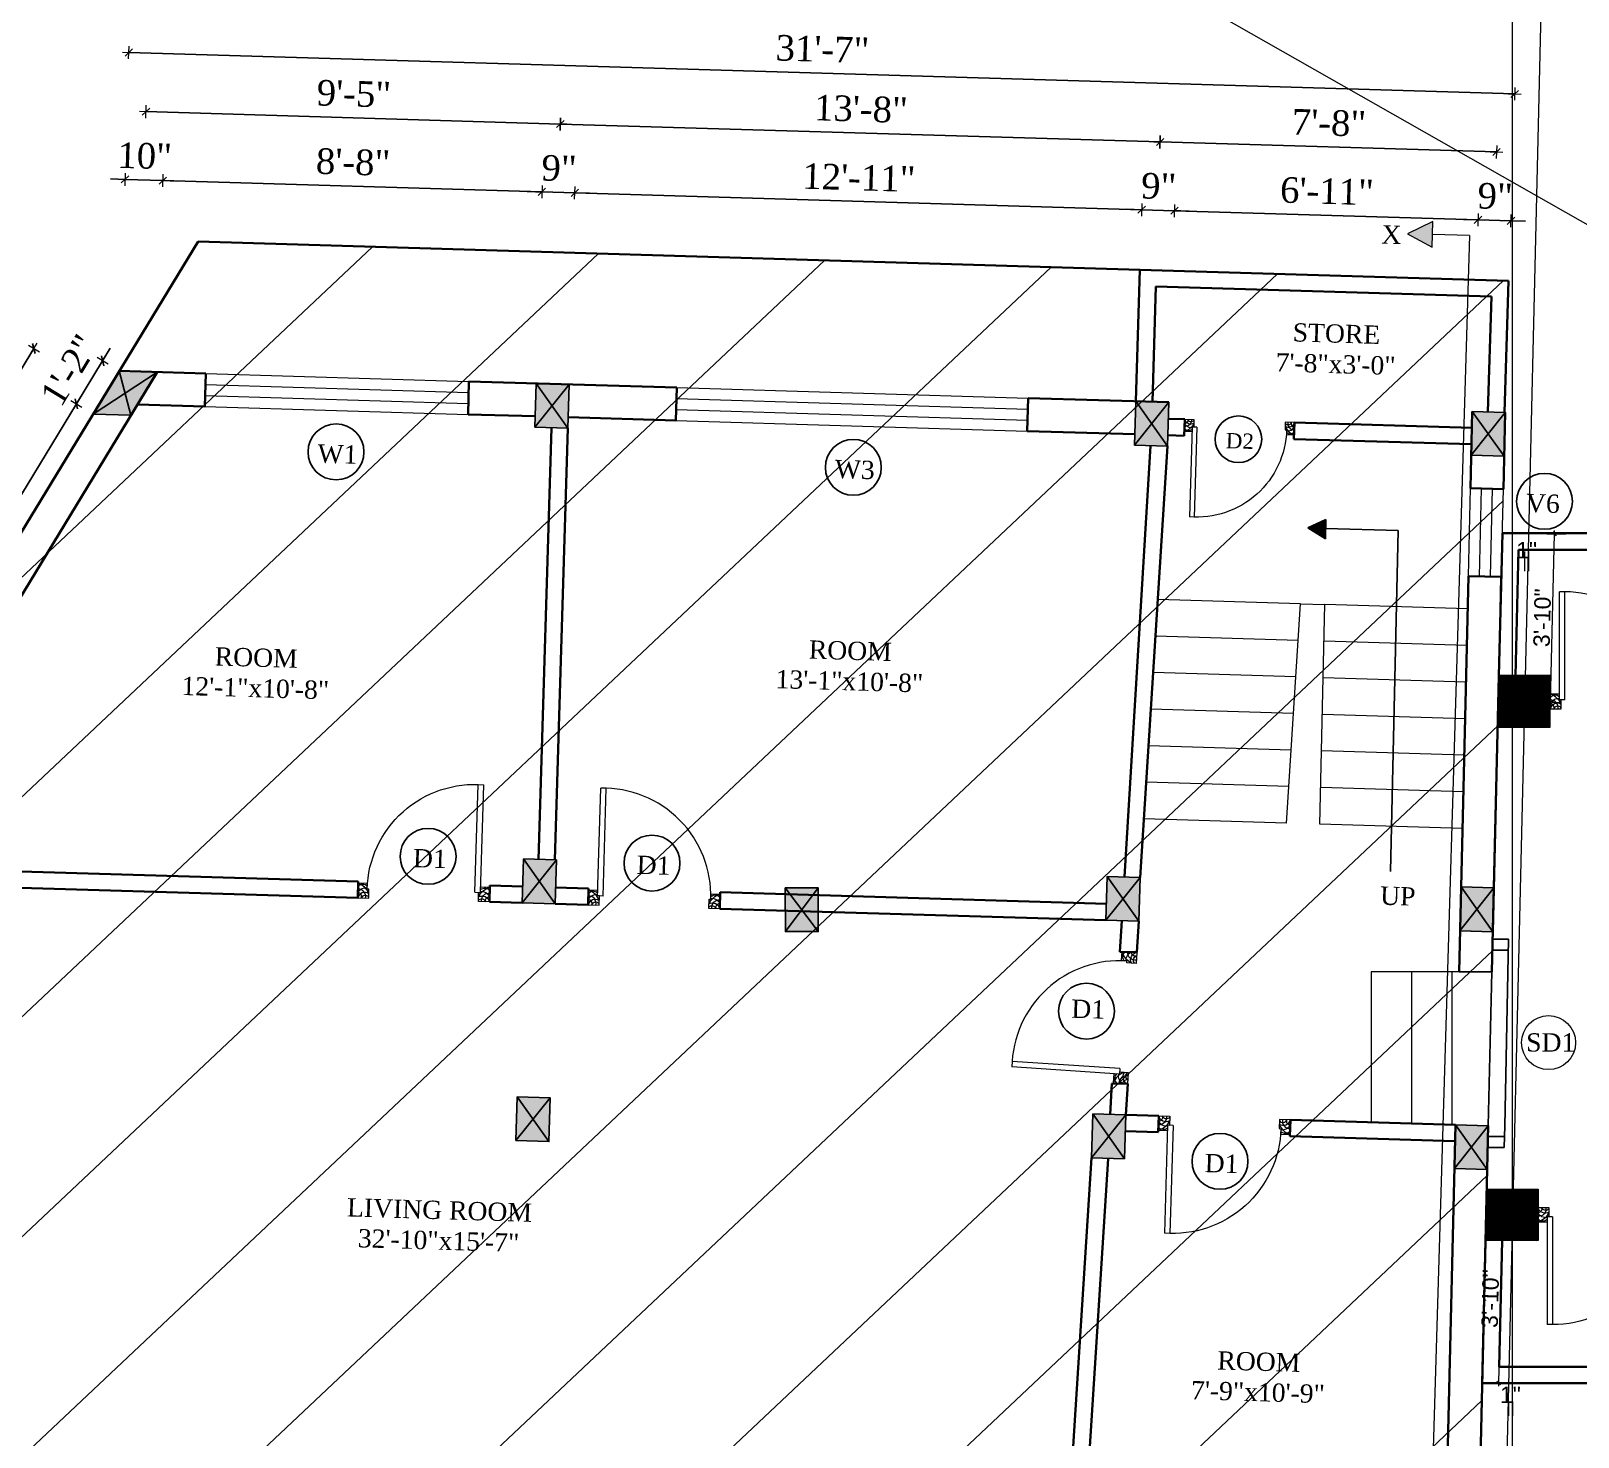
# Model space of a CAD drawing. Header units: inches. Extents: x 118463 to 132921, y -24238 to -19742.
# Drawn here: x 122172 to 122594.9, y -23238.8 to -22854.5 of the extents above; entities that cross this region are included whole.
import ezdxf

# ---------------------------------------------------------------- set-up
doc = ezdxf.new("R2010")
doc.units = ezdxf.units.IN
doc.header["$LTSCALE"] = 5
doc.header["$MEASUREMENT"] = 0
for name, color, linetype, lineweight in [('A-WALL', 7, 'Continuous', 9), ('Dimension', 7, 'Continuous', 18), ('DOOR', 62, 'Continuous', 0), ('Dw', 2, 'Continuous', 18), ('tefriş', 30, 'Continuous', 9)]:
    doc.layers.add(name, color=color, linetype=linetype, lineweight=lineweight)
doc.layers.add('dim line', color=7, linetype='Continuous', lineweight=15, true_color=0xfab2b2)
doc.layers.add('TEXT', color=6, linetype='Continuous')
doc.layers.add('WALL', color=7, linetype='Continuous')
doc.styles.add('ordinary', font='times.ttf')
doc.styles.get("Standard").update_dxf_attribs({"font": 'arial.ttf'})
doc.dimstyles.new('Copy of 96', dxfattribs={"dimtxt": 7, "dimasz": 4, "dimexe": 0.5, "dimexo": 0.5, "dimgap": 3, "dimtad": 1, "dimdec": 1, "dimzin": 11, "dimdsep": 46, "dimlunit": 4, "dimtxsty": 'ordinary', "dimblk": 'OBLIQUE', "dimcen": 0.09, "dimse1": 1, "dimse2": 1, "dimclrt": 6, "dimazin": 0, "dimtfac": 1, "dimtdec": 1, "dimtix": 1, "dimtmove": 2, "dimatfit": 3, "dimldrblk": 'leader', "dimfxl": 0.5, "dimfxlon": 1, "dimtolj": 1, "dimtzin": 0, "dimarcsym": 0})
doc.dimstyles.new('Standard$0', dxfattribs={"dimtxt": 6, "dimasz": 4, "dimexe": 3, "dimexo": 6, "dimgap": 3, "dimtad": 1, "dimdec": 1, "dimzin": 0, "dimdsep": 46, "dimlunit": 4, "dimtxsty": 'Standard', "dimcen": 0.09, "dimclrd": 6, "dimclre": 6, "dimclrt": 7, "dimadec": 0, "dimazin": 0, "dimtfac": 1, "dimtdec": 1, "dimtix": 1, "dimtofl": 0, "dimtmove": 1, "dimatfit": 3, "dimfxl": 1, "dimtolj": 1, "dimtzin": 0, "dimlwd": 18, "dimlwe": 18, "dimarcsym": 0})

# ---------------------------------------------------------------- blocks, each defined once
blk = doc.blocks.new('C1a')
at = {"color": 1, "ltscale": 5}
for p, q in [((18657.75, 4625.76), (18648.75, 4625.76)), ((18648.75, 4625.76), (18648.82, 4613.76)), ((18657.82, 4613.76), (18657.75, 4625.76)), ((18648.82, 4613.76), (18657.82, 4613.76))]:
    blk.add_line(p, q, dxfattribs=at)
blk = doc.blocks.new('c2a')
at = {"color": 1, "ltscale": 5}
for p, q in [((18091.63, 4625.76), (18084.82, 4613.76)), ((18101.98, 4625.76), (18091.63, 4625.76)), ((18095.17, 4613.76), (18101.98, 4625.76)), ((18084.82, 4613.76), (18095.17, 4613.76))]:
    blk.add_line(p, q, dxfattribs=at)
blk = doc.blocks.new('A$C27B36B59')
at = {"layer": 'DOOR'}
for p, q in [((0, 4), (0, 0)), ((2.5, 4), (0, 4)), ((0, 0), (3, 0)), ((2.5, 2.5), (2.5, 4)), ((3, 2.5), (2.5, 2.5)), ((3, 0), (3, 2.5))]:
    blk.add_line(p, q, dxfattribs=at)
for centre, radius, start, end in [((-1.4, -0.54), 4.75, 22.1411, 72.838), ((1.34, 2.09), 1.64, 45.138, 144.8948), ((2.21, 0.3), 2.49, 83.3149, 152.658), ((0.13, 0.37), 2.05, 349.4875, 93.6805), ((1.96, -0.47), 2.01, 58.7447, 166.495), ((-0.06, 0.32), 1.13, 343.542, 86.947), ((2.08, -0.4), 1.17, 38.2816, 160.1519)]:
    blk.add_arc(centre, radius, start, end, dxfattribs=at)
blk = doc.blocks.new('D2')
at = {"layer": 'DOOR'}
for p, q in [((74473.95, 24047.59), (74473.95, 24018.09)), ((74473.95, 24047.59), (74475.45, 24047.59)), ((74475.45, 24047.59), (74475.45, 24018.13))]:
    blk.add_line(p, q, dxfattribs=at)
blk.add_arc((74473.95, 24047.59), 29.5, 180, 272.9146, dxfattribs=at)
at = {"layer": 'DOOR', "xscale": -1, "rotation": 180}
blk.add_blockref('A$C27B36B59', (74441.95, 24050.09), dxfattribs=at)
at = {"layer": 'DOOR', "rotation": 180}
blk.add_blockref('A$C27B36B59', (74477.95, 24050.09), dxfattribs=at)
blk = doc.blocks.new('x-x')
at = {"ltscale": 5}
for points in [[(11364.03, -701.52), (11364.03, -694.51), (11357.15, -698.09)], [(11364.03, -1135.52), (11364.03, -1128.51), (11357.15, -1132.09)]]:
    blk.add_hatch(color=256, dxfattribs=at).paths.add_polyline_path(points)
for p, q in [((11364.03, -694.51), (11357.15, -698.09)), ((11364.03, -701.52), (11364.03, -694.51)), ((11357.15, -698.09), (11364.03, -701.52)), ((11374.13, -698.09), (11364.03, -698.09)), ((11374.13, -698.09), (11374.13, -1132.09)), ((11364.03, -1128.51), (11357.15, -1132.09)), ((11364.03, -1135.52), (11364.03, -1128.51)), ((11357.15, -1132.09), (11364.03, -1135.52)), ((11374.13, -1132.09), (11364.03, -1132.09))]:
    blk.add_line(p, q, dxfattribs=at)
at = {"layer": 'A-WALL', "color": 1, "ltscale": 5}
blk.add_line((11374.13, -1120.09), (11374.13, -1132.09), dxfattribs=at)
at = {"layer": 'TEXT', "style": 'ordinary'}
for p in [(11350.08, -700.97), (11350.08, -1134.1)]:
    blk.add_text('X', height=5, dxfattribs=at).set_placement(p)
blk = doc.blocks.new('oblique')
at = {"color": 0, "lineweight": -2}
blk.add_line((0.25, 0.25), (-0.25, -0.25), dxfattribs=at)
at = {"layer": 'dim line', "lineweight": 9}
for p, q in [((-0.4375, 0), (0.4375, 0)), ((0, 0.4375), (0, -0.4375))]:
    blk.add_line(p, q, dxfattribs=at)
blk = doc.blocks.new('*D3304')
at = {"layer": 'A-WALL', "color": 0, "lineweight": -2, "ltscale": 50, "transparency": 16777216}
blk.add_line((122075.12, -23136.27), (122184.45, -22956.45), dxfattribs=at)
at = {"layer": 'Defpoints', "color": 0, "ltscale": 50, "transparency": 16777216}
for p in [(122184.45, -22956.45), (122189.01, -22959.23), (122079.69, -23139.05)]:
    blk.add_point(p, dxfattribs=at)
at = {"layer": 'A-WALL', "color": 0, "lineweight": -2, "ltscale": 50, "transparency": 16777216, "xscale": 4, "yscale": 4, "zscale": 4}
for p, rotation in [((122184.45, -22956.45), 58.70147092268846), ((122075.12, -23136.27), 238.7014709226885)]:
    blk.add_blockref('oblique', p, dxfattribs=dict(at, rotation=rotation))
at = {"layer": 'A-WALL', "color": 6, "ltscale": 50, "transparency": 16777216, "insert": (122124.17, -23042.95), "char_height": 7, "attachment_point": 5, "rotation": 58.7015, "style": 'ordinary'}
blk.add_mtext('\\A1;17\'-6"', dxfattribs=at)
blk = doc.blocks.new('_OBLIQUE')
at = {"color": 0, "linetype": 'ByBlock'}
blk.add_line((-0.5, -0.5), (0.5, 0.5), dxfattribs=at)
blk = doc.blocks.new('leader')
at = {"layer": 'Dimension'}
for p, q in [((0, -4.33), (0, 4.33)), ((-4.42, 0), (4.42, 0))]:
    blk.add_line(p, q, dxfattribs=at)
blk = doc.blocks.new('*D3305')
at = {"layer": 'A-WALL', "color": 0, "lineweight": -2, "ltscale": 50, "transparency": 16777216}
for p, q in [((122191.62, -22944.66), (122193.69, -22941.24)), ((122184.45, -22956.45), (122191.62, -22944.66)), ((122184.45, -22956.45), (122182.37, -22959.87))]:
    blk.add_line(p, q, dxfattribs=at)
at = {"layer": 'Defpoints', "color": 0, "ltscale": 50, "transparency": 16777216}
for p in [(122191.62, -22944.66), (122196.18, -22947.44), (122189.01, -22959.23)]:
    blk.add_point(p, dxfattribs=at)
at = {"layer": 'A-WALL', "color": 0, "lineweight": -2, "ltscale": 50, "transparency": 16777216, "xscale": 4, "yscale": 4, "zscale": 4}
for p, rotation in [((122191.62, -22944.66), 238.7014709226885), ((122184.45, -22956.45), 58.70147092268844)]:
    blk.add_blockref('oblique', p, dxfattribs=dict(at, rotation=rotation))
at = {"layer": 'A-WALL', "color": 6, "ltscale": 50, "transparency": 16777216, "insert": (122182.48, -22947.18), "char_height": 7, "attachment_point": 5, "rotation": 58.7015, "style": 'ordinary'}
blk.add_mtext('\\A1;1\'-2"', dxfattribs=at)
blk = doc.blocks.new('*D3306')
at = {"layer": 'A-WALL', "color": 0, "lineweight": -2, "ltscale": 50, "transparency": 16777216}
blk.add_line((122172.82, -22941.3), (122056.32, -23132.91), dxfattribs=at)
at = {"layer": 'Defpoints', "color": 0, "ltscale": 50, "transparency": 16777216}
for p in [(122192.6, -22953.33), (122056.32, -23132.91), (122076.1, -23144.94)]:
    blk.add_point(p, dxfattribs=at)
at = {"layer": 'A-WALL', "color": 0, "lineweight": -2, "ltscale": 50, "transparency": 16777216, "xscale": 4, "yscale": 4, "zscale": 4}
for p, rotation in [((122172.82, -22941.3), 58.70147092239516), ((122056.32, -23132.91), 238.7014709223951)]:
    blk.add_blockref('oblique', p, dxfattribs=dict(at, rotation=rotation))
at = {"layer": 'A-WALL', "color": 6, "ltscale": 50, "transparency": 16777216, "insert": (122108.96, -23033.7), "char_height": 7, "attachment_point": 5, "rotation": 58.7015, "style": 'ordinary'}
blk.add_mtext('\\A1;18\'-8"', dxfattribs=at)
blk = doc.blocks.new('*D3275')
at = {"layer": 'A-WALL', "color": 0, "lineweight": -2, "ltscale": 50, "transparency": 16777216}
blk.add_line((121960.48, -23259.02), (122162.41, -22926.9), dxfattribs=at)
at = {"layer": 'Defpoints', "color": 0, "ltscale": 50, "transparency": 16777216}
for p in [(122162.41, -22926.9), (122196.18, -22947.44), (121994.26, -23279.56)]:
    blk.add_point(p, dxfattribs=at)
at = {"layer": 'A-WALL', "color": 0, "lineweight": -2, "ltscale": 50, "transparency": 16777216, "xscale": 4, "yscale": 4, "zscale": 4}
for p, rotation in [((122162.41, -22926.9), 58.70147092239888), ((121960.48, -23259.02), 238.7014709223989)]:
    blk.add_blockref('oblique', p, dxfattribs=dict(at, rotation=rotation))
at = {"layer": 'A-WALL', "color": 6, "ltscale": 50, "transparency": 16777216, "insert": (122055.84, -23089.55), "char_height": 7, "attachment_point": 5, "rotation": 58.7015, "style": 'ordinary'}
blk.add_mtext('\\A1;32\'-5"', dxfattribs=at)
blk = doc.blocks.new('*D3276')
at = {"layer": 'A-WALL', "color": 0, "lineweight": -2, "ltscale": 50, "transparency": 16777216}
for p, q in [((122197.74, -22895.09), (122193.75, -22894.97)), ((122197.74, -22895.09), (122208.09, -22895.4)), ((122208.09, -22895.4), (122212.09, -22895.52))]:
    blk.add_line(p, q, dxfattribs=at)
at = {"layer": 'Defpoints', "color": 0, "ltscale": 50, "transparency": 16777216}
for p in [(122208.09, -22895.4), (122196.18, -22947.44), (122206.53, -22947.74)]:
    blk.add_point(p, dxfattribs=at)
at = {"layer": 'A-WALL', "color": 0, "lineweight": -2, "ltscale": 50, "transparency": 16777216, "xscale": 4, "yscale": 4, "zscale": 4}
for p, rotation in [((122197.74, -22895.09), 358.2899854281679), ((122208.09, -22895.4), 178.2899854281679)]:
    blk.add_blockref('oblique', p, dxfattribs=dict(at, rotation=rotation))
at = {"layer": 'A-WALL', "color": 6, "ltscale": 50, "transparency": 16777216, "insert": (122203.11, -22888.68), "char_height": 7, "attachment_point": 5, "rotation": 358.29, "style": 'ordinary'}
blk.add_mtext('\\A1;10"', dxfattribs=at)
blk = doc.blocks.new('*D3277')
at = {"layer": 'A-WALL', "color": 0, "lineweight": -2, "ltscale": 50, "transparency": 16777216}
blk.add_line((122208.09, -22895.4), (122311.69, -22898.49), dxfattribs=at)
at = {"layer": 'Defpoints', "color": 0, "ltscale": 50, "transparency": 16777216}
for p in [(122311.69, -22898.49), (122206.53, -22947.74), (122310.13, -22950.84)]:
    blk.add_point(p, dxfattribs=at)
at = {"layer": 'A-WALL', "color": 0, "lineweight": -2, "ltscale": 50, "transparency": 16777216, "xscale": 4, "yscale": 4, "zscale": 4}
for p, rotation in [((122208.09, -22895.4), 178.2899854281162), ((122311.69, -22898.49), 358.2899854281162)]:
    blk.add_blockref('oblique', p, dxfattribs=dict(at, rotation=rotation))
at = {"layer": 'A-WALL', "color": 6, "ltscale": 50, "transparency": 16777216, "insert": (122260.09, -22890.38), "char_height": 7, "attachment_point": 5, "rotation": 358.29, "style": 'ordinary'}
blk.add_mtext('\\A1;8\'-8"', dxfattribs=at)
blk = doc.blocks.new('*D3278')
at = {"layer": 'A-WALL', "color": 0, "lineweight": -2, "ltscale": 50, "transparency": 16777216}
for p, q in [((122311.69, -22898.49), (122307.7, -22898.37)), ((122311.69, -22898.49), (122320.69, -22898.76)), ((122320.69, -22898.76), (122324.69, -22898.88))]:
    blk.add_line(p, q, dxfattribs=at)
at = {"layer": 'Defpoints', "color": 0, "ltscale": 50, "transparency": 16777216}
for p in [(122320.69, -22898.76), (122310.13, -22950.84), (122319.13, -22951.11)]:
    blk.add_point(p, dxfattribs=at)
at = {"layer": 'A-WALL', "color": 0, "lineweight": -2, "ltscale": 50, "transparency": 16777216, "xscale": 4, "yscale": 4, "zscale": 4}
for p, rotation in [((122311.69, -22898.49), 358.2899854281162), ((122320.69, -22898.76), 178.2899854281162)]:
    blk.add_blockref('oblique', p, dxfattribs=dict(at, rotation=rotation))
at = {"layer": 'A-WALL', "color": 6, "ltscale": 50, "transparency": 16777216, "insert": (122316.39, -22892.06), "char_height": 7, "attachment_point": 5, "rotation": 358.29, "style": 'ordinary'}
blk.add_mtext('\\A1;9"', dxfattribs=at)
blk = doc.blocks.new('*D3279')
at = {"layer": 'A-WALL', "color": 0, "lineweight": -2, "ltscale": 50, "transparency": 16777216}
blk.add_line((122320.69, -22898.76), (122475.62, -22903.38), dxfattribs=at)
at = {"layer": 'Defpoints', "color": 0, "ltscale": 50, "transparency": 16777216}
for p in [(122475.62, -22903.38), (122319.13, -22951.11), (122474.06, -22955.73)]:
    blk.add_point(p, dxfattribs=at)
at = {"layer": 'A-WALL', "color": 0, "lineweight": -2, "ltscale": 50, "transparency": 16777216, "xscale": 4, "yscale": 4, "zscale": 4}
for p, rotation in [((122320.69, -22898.76), 178.2899854281162), ((122475.62, -22903.38), 358.2899854281162)]:
    blk.add_blockref('oblique', p, dxfattribs=dict(at, rotation=rotation))
at = {"layer": 'A-WALL', "color": 6, "ltscale": 50, "transparency": 16777216, "insert": (122398.35, -22894.57), "char_height": 7, "attachment_point": 5, "rotation": 358.29, "style": 'ordinary'}
blk.add_mtext('\\A1;12\'-11"', dxfattribs=at)
blk = doc.blocks.new('*D3280')
at = {"layer": 'A-WALL', "color": 0, "lineweight": -2, "ltscale": 50, "transparency": 16777216}
for p, q in [((122475.62, -22903.38), (122471.62, -22903.26)), ((122475.62, -22903.38), (122484.62, -22903.65)), ((122484.62, -22903.65), (122488.61, -22903.77))]:
    blk.add_line(p, q, dxfattribs=at)
at = {"layer": 'Defpoints', "color": 0, "ltscale": 50, "transparency": 16777216}
for p in [(122484.62, -22903.65), (122474.06, -22955.73), (122483.05, -22956)]:
    blk.add_point(p, dxfattribs=at)
at = {"layer": 'A-WALL', "color": 0, "lineweight": -2, "ltscale": 50, "transparency": 16777216, "xscale": 4, "yscale": 4, "zscale": 4}
for p, rotation in [((122475.62, -22903.38), 358.2899854281162), ((122484.62, -22903.65), 178.2899854281162)]:
    blk.add_blockref('oblique', p, dxfattribs=dict(at, rotation=rotation))
at = {"layer": 'A-WALL', "color": 6, "ltscale": 50, "transparency": 16777216, "insert": (122480.31, -22896.95), "char_height": 7, "attachment_point": 5, "rotation": 358.29, "style": 'ordinary'}
blk.add_mtext('\\A1;9"', dxfattribs=at)
blk = doc.blocks.new('*D3281')
at = {"layer": 'A-WALL', "color": 0, "lineweight": -2, "ltscale": 50, "transparency": 16777216}
blk.add_line((122484.62, -22903.65), (122567.58, -22906.13), dxfattribs=at)
at = {"layer": 'Defpoints', "color": 0, "ltscale": 50, "transparency": 16777216}
for p in [(122567.58, -22906.13), (122483.05, -22956), (122566.02, -22958.48)]:
    blk.add_point(p, dxfattribs=at)
at = {"layer": 'A-WALL', "color": 0, "lineweight": -2, "ltscale": 50, "transparency": 16777216, "xscale": 4, "yscale": 4, "zscale": 4}
for p, rotation in [((122484.62, -22903.65), 178.2899854281162), ((122567.58, -22906.13), 358.2899854281162)]:
    blk.add_blockref('oblique', p, dxfattribs=dict(at, rotation=rotation))
at = {"layer": 'A-WALL', "color": 6, "ltscale": 50, "transparency": 16777216, "insert": (122526.29, -22898.33), "char_height": 7, "attachment_point": 5, "rotation": 358.29, "style": 'ordinary'}
blk.add_mtext('\\A1;6\'-11"', dxfattribs=at)
blk = doc.blocks.new('*D3282')
at = {"layer": 'A-WALL', "color": 0, "lineweight": -2, "ltscale": 50, "transparency": 16777216}
for p, q in [((122567.58, -22906.13), (122563.58, -22906.01)), ((122567.58, -22906.13), (122576.58, -22906.4)), ((122576.58, -22906.4), (122580.57, -22906.52))]:
    blk.add_line(p, q, dxfattribs=at)
at = {"layer": 'Defpoints', "color": 0, "ltscale": 50, "transparency": 16777216}
for p in [(122576.58, -22906.4), (122566.02, -22958.48), (122575.01, -22958.75)]:
    blk.add_point(p, dxfattribs=at)
at = {"layer": 'A-WALL', "color": 0, "lineweight": -2, "ltscale": 50, "transparency": 16777216, "xscale": 4, "yscale": 4, "zscale": 4}
for p, rotation in [((122567.58, -22906.13), 358.2899854281162), ((122576.58, -22906.4), 178.2899854281162)]:
    blk.add_blockref('oblique', p, dxfattribs=dict(at, rotation=rotation))
at = {"layer": 'A-WALL', "color": 6, "ltscale": 50, "transparency": 16777216, "insert": (122572.27, -22899.69), "char_height": 7, "attachment_point": 5, "rotation": 358.29, "style": 'ordinary'}
blk.add_mtext('\\A1;9"', dxfattribs=at)
blk = doc.blocks.new('*D3283')
at = {"layer": 'A-WALL', "color": 0, "lineweight": -2, "ltscale": 50, "transparency": 16777216}
blk.add_line((122572.63, -22887.59), (122480.68, -22884.85), dxfattribs=at)
at = {"layer": 'Defpoints', "color": 0, "ltscale": 50, "transparency": 16777216}
for p in [(122480.68, -22884.85), (122478.56, -22955.87), (122570.51, -22958.61)]:
    blk.add_point(p, dxfattribs=at)
at = {"layer": 'A-WALL', "color": 0, "lineweight": -2, "ltscale": 50, "transparency": 16777216, "xscale": 4, "yscale": 4, "zscale": 4}
for p, rotation in [((122480.68, -22884.85), 178.2899854281298), ((122572.63, -22887.59), 358.2899854281299)]:
    blk.add_blockref('oblique', p, dxfattribs=dict(at, rotation=rotation))
at = {"layer": 'A-WALL', "color": 6, "ltscale": 50, "transparency": 16777216, "insert": (122526.85, -22879.65), "char_height": 7, "attachment_point": 5, "rotation": 358.29, "style": 'ordinary'}
blk.add_mtext('\\A1;7\'-8"', dxfattribs=at)
blk = doc.blocks.new('*D3284')
at = {"layer": 'A-WALL', "color": 0, "lineweight": -2, "ltscale": 50, "transparency": 16777216}
blk.add_line((122480.68, -22884.85), (122316.75, -22879.96), dxfattribs=at)
at = {"layer": 'Defpoints', "color": 0, "ltscale": 50, "transparency": 16777216}
for p in [(122316.75, -22879.96), (122314.63, -22950.97), (122478.56, -22955.87)]:
    blk.add_point(p, dxfattribs=at)
at = {"layer": 'A-WALL', "color": 0, "lineweight": -2, "ltscale": 50, "transparency": 16777216, "xscale": 4, "yscale": 4, "zscale": 4}
for p, rotation in [((122316.75, -22879.96), 178.2899854281161), ((122480.68, -22884.85), 358.2899854281161)]:
    blk.add_blockref('oblique', p, dxfattribs=dict(at, rotation=rotation))
at = {"layer": 'A-WALL', "color": 6, "ltscale": 50, "transparency": 16777216, "insert": (122398.91, -22875.84), "char_height": 7, "attachment_point": 5, "rotation": 358.29, "style": 'ordinary'}
blk.add_mtext('\\A1;13\'-8"', dxfattribs=at)
blk = doc.blocks.new('*D3285')
at = {"layer": 'A-WALL', "color": 0, "lineweight": -2, "ltscale": 50, "transparency": 16777216}
blk.add_line((122316.75, -22879.96), (122203.47, -22876.57), dxfattribs=at)
at = {"layer": 'Defpoints', "color": 0, "ltscale": 50, "transparency": 16777216}
for p in [(122203.47, -22876.57), (122201.35, -22947.59), (122314.63, -22950.97)]:
    blk.add_point(p, dxfattribs=at)
at = {"layer": 'A-WALL', "color": 0, "lineweight": -2, "ltscale": 50, "transparency": 16777216, "xscale": 4, "yscale": 4, "zscale": 4}
for p, rotation in [((122203.47, -22876.57), 178.2899854281161), ((122316.75, -22879.96), 358.2899854281161)]:
    blk.add_blockref('oblique', p, dxfattribs=dict(at, rotation=rotation))
at = {"layer": 'A-WALL', "color": 6, "ltscale": 50, "transparency": 16777216, "insert": (122260.31, -22871.7), "char_height": 7, "attachment_point": 5, "rotation": 358.29, "style": 'ordinary'}
blk.add_mtext('\\A1;9\'-5"', dxfattribs=at)
blk = doc.blocks.new('*D3286')
at = {"layer": 'A-WALL', "color": 0, "lineweight": -2, "ltscale": 50, "transparency": 16777216}
blk.add_line((122198.78, -22860.41), (122577.61, -22871.72), dxfattribs=at)
at = {"layer": 'Defpoints', "color": 0, "ltscale": 50, "transparency": 16777216}
for p in [(122577.61, -22871.72), (122196.18, -22947.44), (122575.01, -22958.75)]:
    blk.add_point(p, dxfattribs=at)
at = {"layer": 'A-WALL', "color": 0, "lineweight": -2, "ltscale": 50, "transparency": 16777216, "xscale": 4, "yscale": 4, "zscale": 4}
for p, rotation in [((122198.78, -22860.41), 178.2899854281161), ((122577.61, -22871.72), 358.2899854281161)]:
    blk.add_blockref('oblique', p, dxfattribs=dict(at, rotation=rotation))
at = {"layer": 'A-WALL', "color": 6, "ltscale": 50, "transparency": 16777216, "insert": (122388.39, -22859.5), "char_height": 7, "attachment_point": 5, "rotation": 358.29, "style": 'ordinary'}
blk.add_mtext('\\A1;31\'-7"', dxfattribs=at)
blk = doc.blocks.new('*D3709')
at = {"layer": 'A-WALL', "color": 47, "lineweight": 0, "ltscale": 5, "transparency": 16777216}
for p, q in [((122586.39, -22991.9), (122591.49, -22992.02)), ((122585.3, -23037.9), (122590.4, -23038.02))]:
    blk.add_line(p, q, dxfattribs=at)
at = {"layer": 'A-WALL', "color": 33, "lineweight": 0, "ltscale": 5, "transparency": 16777216}
blk.add_line((122587.4, -23037.95), (122588.49, -22991.95), dxfattribs=at)
at = {"layer": 'Defpoints', "color": 0, "ltscale": 5, "transparency": 16777216}
for p in [(122581.4, -22991.78), (122588.49, -22991.95), (122580.31, -23037.78)]:
    blk.add_point(p, dxfattribs=at)
at = {"layer": 'A-WALL', "color": 33, "lineweight": 0, "ltscale": 5, "transparency": 16777216, "xscale": 2, "yscale": 2, "zscale": 2}
for p, rotation in [((122588.49, -22991.95), 88.64238169300711), ((122587.4, -23037.95), 268.6423816930071)]:
    blk.add_blockref('oblique', p, dxfattribs=dict(at, rotation=rotation))
at = {"layer": 'A-WALL', "color": 7, "ltscale": 5, "transparency": 16777216, "insert": (122585.14, -23014.88), "char_height": 4.5, "attachment_point": 5, "rotation": 88.6424}
blk.add_mtext('\\A1;3\'-10"', dxfattribs=at)
blk = doc.blocks.new('*D3710')
at = {"layer": 'A-WALL', "color": 47, "lineweight": 0, "ltscale": 5, "transparency": 16777216}
for p, q in [((122580.31, -22996.78), (122580.31, -23002.18)), ((122581.39, -22996.81), (122581.39, -23002.18))]:
    blk.add_line(p, q, dxfattribs=at)
at = {"layer": 'Defpoints', "color": 0, "ltscale": 5, "transparency": 16777216}
for p in [(122580.31, -22991.78), (122581.39, -22991.81), (122581.39, -22999.18)]:
    blk.add_point(p, dxfattribs=at)
at = {"layer": 'A-WALL', "color": 7, "ltscale": 5, "transparency": 16777216, "insert": (122580.85, -22996.42), "char_height": 4.5, "attachment_point": 5}
blk.add_mtext('\\A1;1"', dxfattribs=at)
blk = doc.blocks.new('*D3715')
at = {"layer": 'A-WALL', "color": 47, "lineweight": 0, "ltscale": 5, "transparency": 16777216}
for p, q in [((122575.89, -23229.07), (122575.89, -23232.98)), ((122576.98, -23229.07), (122576.98, -23232.98))]:
    blk.add_line(p, q, dxfattribs=at)
at = {"layer": 'Defpoints', "color": 0, "ltscale": 5, "transparency": 16777216}
for p in [(122575.89, -23224.07), (122576.98, -23224.07), (122576.98, -23229.98)]:
    blk.add_point(p, dxfattribs=at)
at = {"layer": 'A-WALL', "color": 7, "ltscale": 5, "transparency": 16777216, "insert": (122576.44, -23227.22), "char_height": 4.5, "attachment_point": 5}
blk.add_mtext('\\A1;1"', dxfattribs=at)
blk = doc.blocks.new('*D3716')
at = {"layer": 'A-WALL', "color": 47, "lineweight": 0, "ltscale": 5, "transparency": 16777216}
for p, q in [((122571.98, -23177.95), (122571.29, -23177.93)), ((122570.89, -23223.95), (122570.2, -23223.93))]:
    blk.add_line(p, q, dxfattribs=at)
at = {"layer": 'A-WALL', "color": 33, "lineweight": 0, "ltscale": 5, "transparency": 16777216}
blk.add_line((122574.28, -23178), (122573.19, -23224), dxfattribs=at)
at = {"layer": 'Defpoints', "color": 0, "ltscale": 5, "transparency": 16777216}
for p in [(122576.98, -23178.07), (122573.19, -23224), (122575.89, -23224.07)]:
    blk.add_point(p, dxfattribs=at)
at = {"layer": 'A-WALL', "color": 33, "lineweight": 0, "ltscale": 5, "transparency": 16777216, "xscale": 2, "yscale": 2, "zscale": 2}
for p, rotation in [((122574.28, -23178), 88.64238169300711), ((122573.19, -23224), 268.6423816930071)]:
    blk.add_blockref('oblique', p, dxfattribs=dict(at, rotation=rotation))
at = {"layer": 'A-WALL', "color": 7, "ltscale": 5, "transparency": 16777216, "insert": (122570.94, -23200.94), "char_height": 4.5, "attachment_point": 5, "rotation": 88.6424}
blk.add_mtext('\\A1;3\'-10"', dxfattribs=at)

msp = doc.modelspace()

# ---------------------------------------------------------------- hatches: boundary and pattern name
at = {"layer": 'A-WALL', "ltscale": 5}
h = msp.add_hatch(dxfattribs=at)
h.set_pattern_fill('ANSI31', color=256)
h.set_pattern_definition([(45, (98151.2272, -24683.50437), (-0.08838834765, 0.08838834765), [])])
h.paths.add_polyline_path([(122573.31, -23044.78), (122587.31, -23044.78), (122587.31, -23030.78), (122573.31, -23030.78)])
h = msp.add_hatch(dxfattribs=at)
h.set_pattern_fill('ANSI31', color=256)
h.set_pattern_definition([(45, (98038.28148, -24674.7867), (-0.08838834765, 0.08838834765), [])])
h.paths.add_polyline_path([(122569.98, -23171.07), (122569.98, -23185.07), (122583.98, -23185.07), (122583.98, -23171.07)])
at = {"layer": 'WALL', "linetype": 'ByBlock', "ltscale": 5, "true_color": 0xf8991e}
h = msp.add_hatch(dxfattribs=at)
h.set_pattern_fill('ANSI31', color=30, scale=350, angle=-1.71)
h.set_pattern_definition([(43.29, (113966.024, -20453.677), (-29.99899, 31.8453), [])])
h.paths.add_polyline_path([(121972.75, -23314.93), (122217.69, -22912.06), (122575.98, -22922.76), (122566.15, -23332.65)])
h = msp.add_hatch(color=30, dxfattribs=at)
h.dxf.hatch_style = 1
h.paths.add_polyline_path([(122197.77, -22953.49), (122199.36, -22959.54), (122206.53, -22947.74)])
h.paths.add_polyline_path([(122197.77, -22953.49), (122206.53, -22947.74), (122196.18, -22947.44)])
h.paths.add_polyline_path([(122196.18, -22947.44), (122189.01, -22959.23), (122197.77, -22953.49)])
h.paths.add_polyline_path([(122197.77, -22953.49), (122189.01, -22959.23), (122199.36, -22959.54)])
h = msp.add_hatch(color=30, dxfattribs=at)
h.dxf.hatch_style = 1
h.paths.add_polyline_path([(122314.45, -22956.97), (122309.77, -22962.83), (122318.77, -22963.1)])
h.paths.add_polyline_path([(122318.77, -22963.1), (122319.13, -22951.11), (122314.45, -22956.97)])
h.paths.add_polyline_path([(122314.45, -22956.97), (122319.13, -22951.11), (122310.13, -22950.84)])
h.paths.add_polyline_path([(122310.13, -22950.84), (122309.77, -22962.83), (122314.45, -22956.97)])
h = msp.add_hatch(color=30, dxfattribs=at)
h.dxf.hatch_style = 1
h.paths.add_polyline_path([(122478.38, -22961.86), (122473.7, -22967.73), (122482.7, -22968)])
h.paths.add_polyline_path([(122482.7, -22968), (122483.05, -22956), (122478.38, -22961.86)])
h.paths.add_polyline_path([(122478.38, -22961.86), (122483.05, -22956), (122474.06, -22955.73)])
h.paths.add_polyline_path([(122474.06, -22955.73), (122473.7, -22967.73), (122478.38, -22961.86)])
h = msp.add_hatch(color=30, dxfattribs=at)
h.dxf.hatch_style = 1
h.paths.add_polyline_path([(122574.73, -22970.74), (122570.37, -22964.61), (122565.73, -22970.47)])
h.paths.add_polyline_path([(122574.73, -22970.74), (122575.01, -22958.75), (122570.37, -22964.61)])
h.paths.add_polyline_path([(122575.01, -22958.75), (122566.02, -22958.48), (122570.37, -22964.61)])
h.paths.add_polyline_path([(122570.37, -22964.61), (122566.02, -22958.48), (122565.73, -22970.47)])
at = {"layer": 'WALL', "linetype": 'ByBlock', "ltscale": 5}
msp.add_hatch(color=2, dxfattribs=at).paths.add_polyline_path([(122521.08, -22990.32), (122526.01, -22988.06), (122525.85, -22993.3)])
at = {"layer": 'WALL', "linetype": 'ByBlock', "ltscale": 5, "true_color": 0xf8991e}
h = msp.add_hatch(color=30, dxfattribs=at)
h.dxf.hatch_style = 1
h.paths.add_polyline_path([(122311, -23086.92), (122306.32, -23092.79), (122315.32, -23093.06)])
h.paths.add_polyline_path([(122315.32, -23093.06), (122315.68, -23081.06), (122311, -23086.92)])
h.paths.add_polyline_path([(122311, -23086.92), (122315.68, -23081.06), (122306.68, -23080.79)])
h.paths.add_polyline_path([(122306.68, -23080.79), (122306.32, -23092.79), (122311, -23086.92)])
h = msp.add_hatch(color=30, dxfattribs=at)
h.dxf.hatch_style = 1
h.paths.add_polyline_path([(122470.54, -23091.69), (122465.87, -23097.55), (122474.86, -23097.82)])
h.paths.add_polyline_path([(122474.86, -23097.82), (122475.22, -23085.82), (122470.54, -23091.69)])
h.paths.add_polyline_path([(122470.54, -23091.69), (122475.22, -23085.82), (122466.22, -23085.56)])
h.paths.add_polyline_path([(122466.22, -23085.56), (122465.87, -23097.55), (122470.54, -23091.69)])
h = msp.add_hatch(color=30, dxfattribs=at)
h.dxf.hatch_style = 1
h.paths.add_polyline_path([(122387.24, -23100.66), (122382.7, -23094.66), (122378.24, -23100.66)])
h.paths.add_polyline_path([(122387.24, -23100.66), (122387.17, -23088.66), (122382.7, -23094.66)])
h.paths.add_polyline_path([(122387.17, -23088.66), (122378.17, -23088.66), (122382.7, -23094.66)])
h.paths.add_polyline_path([(122382.7, -23094.66), (122378.17, -23088.66), (122378.24, -23100.66)])
h = msp.add_hatch(color=30, dxfattribs=at)
h.dxf.hatch_style = 1
h.paths.add_polyline_path([(122571.65, -23100.71), (122567.29, -23094.58), (122562.65, -23100.44)])
h.paths.add_polyline_path([(122571.65, -23100.71), (122571.93, -23088.71), (122567.29, -23094.58)])
h.paths.add_polyline_path([(122571.93, -23088.71), (122562.94, -23088.44), (122567.29, -23094.58)])
h.paths.add_polyline_path([(122567.29, -23094.58), (122562.94, -23088.44), (122562.65, -23100.44)])
h = msp.add_hatch(color=30, dxfattribs=at)
h.dxf.hatch_style = 1
h.paths.add_polyline_path([(122309.28, -23151.9), (122304.6, -23157.77), (122313.59, -23158.03)])
h.paths.add_polyline_path([(122313.59, -23158.03), (122313.95, -23146.04), (122309.28, -23151.9)])
h.paths.add_polyline_path([(122309.28, -23151.9), (122313.95, -23146.04), (122304.96, -23145.77)])
h.paths.add_polyline_path([(122304.96, -23145.77), (122304.6, -23157.77), (122309.28, -23151.9)])
h = msp.add_hatch(color=30, dxfattribs=at)
h.dxf.hatch_style = 1
h.paths.add_polyline_path([(122466.63, -23156.6), (122461.95, -23162.46), (122470.94, -23162.73)])
h.paths.add_polyline_path([(122470.94, -23162.73), (122471.3, -23150.74), (122466.63, -23156.6)])
h.paths.add_polyline_path([(122466.63, -23156.6), (122471.3, -23150.74), (122462.31, -23150.47)])
h.paths.add_polyline_path([(122462.31, -23150.47), (122461.95, -23162.46), (122466.63, -23156.6)])
h = msp.add_hatch(color=30, dxfattribs=at)
h.dxf.hatch_style = 1
h.paths.add_polyline_path([(122570.11, -23165.69), (122565.75, -23159.56), (122561.11, -23165.42)])
h.paths.add_polyline_path([(122570.11, -23165.69), (122570.39, -23153.69), (122565.75, -23159.56)])
h.paths.add_polyline_path([(122570.39, -23153.69), (122561.4, -23153.43), (122565.75, -23159.56)])
h.paths.add_polyline_path([(122565.75, -23159.56), (122561.4, -23153.43), (122561.11, -23165.42)])

# ---------------------------------------------------------------- linework, layer by layer
at = {"color": 1, "ltscale": 5}
for p, q in [((122189.01, -22959.23), (122206.53, -22947.74)), ((122196.18, -22947.44), (122199.36, -22959.54)), ((122318.77, -22963.1), (122310.13, -22950.84)), ((122309.77, -22962.83), (122319.13, -22951.11)), ((122473.7, -22967.73), (122483.05, -22956)), ((122482.7, -22968), (122474.06, -22955.73)), ((122565.73, -22970.47), (122575.01, -22958.75)), ((122574.73, -22970.74), (122566.02, -22958.48)), ((122479.74, -23019.93), (122479.4, -23019.91)), ((122306.32, -23092.79), (122315.68, -23081.06)), ((122315.32, -23093.06), (122306.68, -23080.79)), ((122465.87, -23097.55), (122475.22, -23085.82)), ((122474.86, -23097.82), (122466.22, -23085.56)), ((122387.24, -23100.66), (122378.17, -23088.66)), ((122378.24, -23100.66), (122387.17, -23088.66)), ((122562.65, -23100.44), (122571.93, -23088.71)), ((122571.65, -23100.71), (122562.94, -23088.44)), ((122304.6, -23157.77), (122313.95, -23146.04)), ((122313.59, -23158.03), (122304.96, -23145.77)), ((122461.95, -23162.46), (122471.3, -23150.74)), ((122470.94, -23162.73), (122462.31, -23150.47)), ((122570.39, -23153.69), (122561.11, -23165.42)), ((122570.11, -23165.69), (122561.4, -23153.43))]:
    msp.add_line(p, q, dxfattribs=at)
at = {"layer": 'A-WALL', "lineweight": 30}
for p, q in [((121972.75, -23314.93), (122217.69, -22912.06)), ((122475.13, -22919.75), (122217.69, -22912.06)), ((122474.06, -22955.73), (122475.13, -22919.75)), ((122575.87, -22922.76), (122475.13, -22919.75)), ((122478.56, -22955.87), (122479.5, -22924.38)), ((122571.23, -22927.12), (122479.5, -22924.38)), ((122575.87, -22922.76), (122574.79, -22958.74)), ((122571.23, -22927.12), (122570.29, -22958.6)), ((122128.86, -23075.48), (122206.53, -22947.74)), ((122219.79, -22948.14), (122196.18, -22947.44)), ((122219.52, -22957.14), (122219.79, -22948.14)), ((122291.49, -22959.29), (122291.76, -22950.29)), ((122348.61, -22951.99), (122291.76, -22950.29)), ((122348.34, -22960.98), (122348.61, -22951.99)), ((122444.3, -22963.85), (122444.57, -22954.85)), ((122483.05, -22956), (122444.57, -22954.85)), ((122219.52, -22957.14), (122201.15, -22956.59)), ((122309.86, -22959.83), (122291.49, -22959.29)), ((122565.52, -22979.47), (122566.02, -22958.48)), ((122574.51, -22979.74), (122575.01, -22958.75)), ((122314.27, -22962.97), (122310.75, -23080.91)), ((122318.77, -22963.1), (122315.25, -23081.05)), ((122348.34, -22960.98), (122318.86, -22960.1)), ((122487.42, -22960.63), (122482.92, -22960.5)), ((122487.42, -22960.63), (122487.28, -22965.13)), ((122517.4, -22961.53), (122517.27, -22966.03)), ((122565.94, -22962.98), (122517.4, -22961.53)), ((122473.79, -22964.73), (122444.3, -22963.85)), ((122478.01, -22967.86), (122470.9, -23085.7)), ((122487.28, -22965.13), (122482.78, -22965)), ((122565.8, -22967.47), (122517.27, -22966.03)), ((122482.7, -22968), (122475.22, -23085.82)), ((122565.52, -22979.47), (122574.51, -22979.74)), ((122573.31, -23030.78), (122574.23, -22991.78)), ((122574.23, -22991.78), (122655.19, -22991.78)), ((122577.81, -23030.78), (122578.62, -22996.28)), ((122578.62, -22996.28), (122659.69, -22996.28)), ((122562.39, -23111.69), (122564.95, -23003.47)), ((122564.95, -23003.47), (122573.95, -23003.73)), ((122573.73, -23012.78), (122573.95, -23003.73)), ((122573.31, -23030.78), (122571.39, -23111.69)), ((122587.31, -23030.78), (122573.31, -23030.78)), ((122571.65, -23100.71), (122572.67, -23057.72)), ((122166.17, -23084.1), (122261.48, -23086.95)), ((122166.03, -23088.6), (122261.34, -23091.44)), ((122261.34, -23091.44), (122261.48, -23086.95)), ((122297.33, -23092.52), (122297.46, -23088.02)), ((122297.46, -23088.02), (122306.46, -23088.29)), ((122315.45, -23088.56), (122324.45, -23088.83)), ((122324.31, -23093.32), (122324.45, -23088.83)), ((122360.3, -23094.4), (122360.43, -23089.9)), ((122360.43, -23089.9), (122466, -23093.05)), ((122297.33, -23092.52), (122306.32, -23092.79)), ((122315.32, -23093.06), (122324.31, -23093.32)), ((122360.3, -23094.4), (122465.87, -23097.55)), ((122470.18, -23097.68), (122469.67, -23106.17)), ((122474.86, -23097.82), (122474.29, -23106.31)), ((122469.67, -23106.17), (122474.29, -23106.31)), ((122467.5, -23142.12), (122466.99, -23150.61)), ((122467.5, -23142.12), (122471.87, -23142.25)), ((122471.87, -23142.25), (122471.3, -23150.74)), ((122471.3, -23150.74), (122480.3, -23151.01)), ((122480.3, -23151.01), (122480.16, -23155.5)), ((122516.28, -23152.08), (122516.15, -23156.58)), ((122516.28, -23152.08), (122561.4, -23153.43)), ((122558.01, -23296.39), (122561.4, -23153.43)), ((122566.15, -23332.65), (122570.39, -23153.69)), ((122471.17, -23155.23), (122480.16, -23155.5)), ((122516.15, -23156.58), (122561.26, -23157.92)), ((122461.95, -23162.46), (122454.41, -23281.29)), ((122466.44, -23162.75), (122458.9, -23281.58)), ((122569.65, -23185.07), (122568.72, -23224.07)), ((122574.15, -23185.07), (122573.33, -23219.57)), ((122909.12, -23219.57), (122573.33, -23219.57)), ((122911.57, -23224.07), (122568.72, -23224.07))]:
    msp.add_line(p, q, dxfattribs=at)
at = {"layer": 'A-WALL', "ltscale": 5}
for p, q in [((122571.39, -23111.69), (122538.39, -23111.69)), ((122538.39, -23111.69), (122538.39, -23152.74)), ((122549.39, -23111.69), (122549.39, -23153.07)), ((122560.39, -23111.69), (122560.39, -23153.4)), ((122562.39, -23111.69), (122571.39, -23111.69))]:
    msp.add_line(p, q, dxfattribs=at)
for p, direction in [((122580.31, -23037.78), (-0.0236927, -0.9997193)), ((122576.98, -23178.07), (0, 1)), ((122701.19, -22966.4), (0.8693417, -0.4942116))]:
    msp.add_xline(p, direction, dxfattribs=at)
for points in [[(122573.31, -23044.78), (122587.31, -23044.78), (122587.31, -23030.78), (122573.31, -23030.78)], [(122569.98, -23171.07), (122583.98, -23171.07), (122583.98, -23185.07), (122569.98, -23185.07)]]:
    msp.add_lwpolyline(points, close=True, dxfattribs=at)
msp.add_circle((122586.86, -23130.99), 7.38, dxfattribs=at)
at = {"layer": 'Dw', "color": 3}
for p, q in [((122219.79, -22948.14), (122291.76, -22950.29)), ((122219.61, -22954.14), (122291.58, -22956.29)), ((122219.7, -22951.14), (122291.67, -22953.29)), ((122348.52, -22954.99), (122444.48, -22957.85)), ((122348.61, -22951.99), (122444.57, -22954.85)), ((122219.52, -22957.14), (122291.49, -22959.29)), ((122348.43, -22957.98), (122444.39, -22960.85)), ((122348.34, -22960.98), (122444.3, -22963.85)), ((122564.95, -23003.49), (122565.52, -22979.5)), ((122567.95, -23003.56), (122568.52, -22979.57)), ((122570.95, -23003.64), (122571.52, -22979.64)), ((122573.95, -23003.71), (122574.52, -22979.71))]:
    msp.add_line(p, q, dxfattribs=at)
at = {"layer": 'tefriş', "ltscale": 5}
for p, q in [((122519.02, -23011.1), (122480.03, -23009.93)), ((122515.22, -23071.01), (122519.02, -23011.1)), ((122519.02, -23011.1), (122525.75, -23011.3)), ((122524.33, -23071.28), (122525.75, -23011.3)), ((122564.74, -23012.46), (122525.75, -23011.3)), ((122518.38, -23021.07), (122479.4, -23019.91)), ((122564.5, -23022.46), (122525.52, -23021.3)), ((122517.75, -23031.05), (122478.77, -23029.88)), ((122564.26, -23032.46), (122525.28, -23031.3)), ((122517.12, -23041.02), (122478.14, -23039.86)), ((122564.03, -23042.46), (122525.04, -23041.29)), ((122516.48, -23051.04), (122477.5, -23049.88)), ((122563.79, -23052.45), (122524.81, -23051.29)), ((122515.85, -23060.97), (122476.87, -23059.81)), ((122563.55, -23062.45), (122524.57, -23061.29)), ((122515.22, -23071.01), (122476.23, -23069.85)), ((122563.32, -23072.45), (122524.33, -23071.28))]:
    msp.add_line(p, q, dxfattribs=at)
at = {"layer": 'TEXT'}
for centre, radius in [((122255.42, -22969.56), 7.64), ((122502.07, -22966.08), 6.37), ((122396.82, -22973.78), 7.64), ((122585.76, -22983.07), 7.64), ((122280.57, -23080.09), 7.64), ((122341.78, -23081.92), 7.64), ((122460.54, -23122.38), 7.64), ((122497.05, -23163.43), 7.64)]:
    msp.add_circle(centre, radius, dxfattribs=at)
at = {"layer": 'WALL', "color": 2, "linetype": 'ByBlock', "ltscale": 5}
for p, q in [((122521.08, -22990.32), (122526.01, -22988.06)), ((122526.01, -22988.06), (122525.85, -22993.3)), ((122525.85, -22993.3), (122521.08, -22990.32)), ((122525.94, -22990.46), (122545.74, -22991.05)), ((122543.65, -23084.21), (122545.74, -22991.05))]:
    msp.add_line(p, q, dxfattribs=at)
at = {"layer": 'WALL', "color": 2, "linetype": 'ByBlock'}
for p, q in [((122571.6, -23102.69), (122575.89, -23102.69)), ((122574.89, -23153.8), (122575.89, -23102.69)), ((122571.53, -23105.69), (122575.83, -23105.69)), ((122570.39, -23153.69), (122571.39, -23111.69)), ((122574.89, -23153.69), (122574.75, -23159.69)), ((122570.32, -23156.69), (122574.82, -23156.69)), ((122570.25, -23159.69), (122574.76, -23159.69))]:
    msp.add_line(p, q, dxfattribs=at)
at = {"layer": 'WALL', "color": 2, "linetype": 'ByBlock', "ltscale": 5}
for points in [[(122189.01, -22959.23), (122199.36, -22959.54), (122206.53, -22947.74), (122196.18, -22947.44)], [(122309.77, -22962.83), (122318.77, -22963.1), (122319.13, -22951.11), (122310.13, -22950.84)], [(122473.7, -22967.73), (122482.7, -22968), (122483.05, -22956), (122474.06, -22955.73)], [(122566.02, -22958.48), (122565.73, -22970.47), (122574.73, -22970.74), (122575.01, -22958.75)], [(122306.32, -23092.79), (122315.32, -23093.06), (122315.68, -23081.06), (122306.68, -23080.79)], [(122465.87, -23097.55), (122474.86, -23097.82), (122475.22, -23085.82), (122466.22, -23085.56)], [(122378.17, -23088.66), (122378.24, -23100.66), (122387.24, -23100.66), (122387.17, -23088.66)], [(122562.94, -23088.44), (122562.65, -23100.44), (122571.65, -23100.71), (122571.93, -23088.71)], [(122304.6, -23157.77), (122313.59, -23158.03), (122313.95, -23146.04), (122304.96, -23145.77)], [(122461.95, -23162.46), (122470.94, -23162.73), (122471.3, -23150.74), (122462.31, -23150.47)], [(122561.4, -23153.43), (122561.11, -23165.42), (122570.11, -23165.69), (122570.39, -23153.69)]]:
    msp.add_lwpolyline(points, close=True, dxfattribs=at)

# ---------------------------------------------------------------- block references
at = {"layer": 'A-WALL', "color": 1, "rotation": 358.2899854281289}
msp.add_blockref('x-x', (111217.01, -21873.24), dxfattribs=at)
at = {"layer": 'WALL', "color": 2, "linetype": 'ByBlock', "ltscale": 5}
for name, p, rotation in [('c2a', (103974.57, -27031.26), 358.2899854281289), ('C1a', (103787.54, -27025.68), 358.2899854281289), ('C1a', (103784.46, -27155.65), 358.2899854281578), ('C1a', (103782.92, -27220.63), 358.2899854281289)]:
    msp.add_blockref(name, p, dxfattribs=dict(at, rotation=rotation))
at = {"layer": 'WALL', "color": 2, "linetype": 'ByBlock', "xscale": -0.8332999999984168, "yscale": 0.8333000000000083, "zscale": 0.8333, "rotation": 358.2899854281289}
msp.add_blockref('D2', (183924.21, -44844.65), dxfattribs=at)
at = {"layer": 'WALL', "color": 2, "linetype": 'ByBlock'}
for p, rotation in [((197065.26, 1010.3), 180.0000000001832), ((197486.78, -1276.44), 178.289985428129), ((103473.55, 52781.63), 266.1524916298231)]:
    msp.add_blockref('D2', p, dxfattribs=dict(at, rotation=rotation))
at = {"layer": 'WALL', "color": 2, "linetype": 'ByBlock', "xscale": -1}
for p, rotation in [((48570.22, 3169.35), 178.289985428129), ((196207.4, -49412.88), 358.2899854281289), ((197061.93, -47226.15), 359.9999999998169)]:
    msp.add_blockref('D2', p, dxfattribs=dict(at, rotation=rotation))
at = {"layer": 'WALL', "color": 2, "linetype": 'ByBlock', "ltscale": 5}
msp.add_blockref('C1a', (103729.42, -27714.42), dxfattribs=at)

# ---------------------------------------------------------------- texts
at = {"layer": 'TEXT', "style": 'ordinary'}
for s, height, rotation, p in [('W1', 5, 358.2904, (122250.29, -22972.47)), ('D2', 4.167, 358.2896, (122498.58, -22968.53)), ('W3', 5, 358.2904, (122391.7, -22976.7)), ('V6', 5, 358.2904, (122580.64, -22985.98)), ('D1', 5, 358.2896, (122276.39, -23083.03)), ('D1', 5, 358.2904, (122337.54, -23084.86)), ('UP', 5, 358.2896, (122540.77, -23093.29)), ('D1', 5, 358.2896, (122456.34, -23124.18)), ('D1', 5, 358.2904, (122492.81, -23166.37))]:
    msp.add_text(s, height=height, rotation=rotation, dxfattribs=at).set_placement(p)
msp.add_text('SD1', height=5, dxfattribs=at).set_placement((122580.74, -23133.43))
at = {"layer": 'TEXT', "char_height": 5, "attachment_point": 8, "rotation": 358.2896, "style": 'ordinary'}
for s, insert in [('STORE\\P7\'-8"x3\'-0"', (122528.57, -22948.11)), ('ROOM\\P13\'-1"x10\'-8"', (122395.67, -23034.78)), ('ROOM\\P12\'-1"x10\'-8"', (122233.28, -23036.65)), ('LIVING ROOM\\P32\'-10"x15\'-7"', (122283.38, -23187.64)), ('ROOM\\P7\'-9"x10\'-9"', (122507.35, -23229.06))]:
    msp.add_mtext_dynamic_manual_height_columns(s, width=101.5687, gutter_width=1720.72, heights=[0], dxfattribs=dict(at, insert=insert))

# ---------------------------------------------------------------- dimensions: what is measured, and where the dimension line sits
at = {"layer": 'A-WALL', "ltscale": 50}
for base, p1, p2, angle, picture, middle in [((122577.61, -22871.72), (122196.18, -22947.44), (122575.01, -22958.75), 358.29, '*D3286', (122388.39, -22859.5)), ((122203.47, -22876.57), (122314.63, -22950.97), (122201.35, -22947.59), 358.29, '*D3285', (122260.31, -22871.7)), ((122316.75, -22879.96), (122478.56, -22955.87), (122314.63, -22950.97), 358.29, '*D3284', (122398.91, -22875.84)), ((122311.69, -22898.49), (122206.53, -22947.74), (122310.13, -22950.84), 178.29, '*D3277', (122260.09, -22890.38)), ((122320.69, -22898.76), (122310.13, -22950.84), (122319.13, -22951.11), 178.29, '*D3278', (122316.39, -22892.06)), ((122475.62, -22903.38), (122319.13, -22951.11), (122474.06, -22955.73), 178.29, '*D3279', (122398.35, -22894.57)), ((122484.62, -22903.65), (122474.06, -22955.73), (122483.05, -22956), 178.29, '*D3280', (122480.31, -22896.95)), ((122567.58, -22906.13), (122483.05, -22956), (122566.02, -22958.48), 178.29, '*D3281', (122526.29, -22898.33)), ((122576.58, -22906.4), (122566.02, -22958.48), (122575.01, -22958.75), 178.29, '*D3282', (122572.27, -22899.69)), ((122191.62, -22944.66), (122189.01, -22959.23), (122196.18, -22947.44), 238.7015, '*D3305', (122182.48, -22947.18)), ((122184.45, -22956.45), (122079.69, -23139.05), (122189.01, -22959.23), 238.7015, '*D3304', (122124.17, -23042.95))]:
    dim = msp.add_linear_dim(base=base, p1=p1, p2=p2, angle=angle, dimstyle='Copy of 96', override={"dimdec": 0, "dimblk": 'oblique', "dimtdec": 0, "dimarcsym": 1}, dxfattribs=at)
    dim.commit()
    dim.dimension.update_dxf_attribs({"geometry": picture, "text_midpoint": middle})
for p1, p2, distance, picture, middle in [((122570.51, -22958.61), (122478.56, -22955.87), -71.05, '*D3283', (122526.85, -22879.65)), ((122196.18, -22947.44), (122206.53, -22947.74), 52.37, '*D3276', (122203.11, -22888.68)), ((121994.26, -23279.56), (122196.18, -22947.44), 39.53, '*D3275', (122055.84, -23089.55)), ((122192.6, -22953.33), (122076.1, -23144.94), -23.15, '*D3306', (122108.96, -23033.7))]:
    dim = msp.add_aligned_dim(p1=p1, p2=p2, distance=distance, dimstyle='Copy of 96', override={"dimdec": 0, "dimblk": 'oblique', "dimtdec": 0, "dimarcsym": 1}, dxfattribs=at)
    dim.commit()
    dim.dimension.update_dxf_attribs({"geometry": picture, "text_midpoint": middle})
at = {"layer": 'A-WALL', "ltscale": 5}
for base, p1, p2, picture, middle in [((122581.39, -22999.18), (122580.31, -22991.78), (122581.39, -22991.81), '*D3710', (122580.85, -22996.42)), ((122576.98, -23229.98), (122575.89, -23224.07), (122576.98, -23224.07), '*D3715', (122576.44, -23227.22))]:
    dim = msp.add_linear_dim(base=base, p1=p1, p2=p2, dimstyle='Standard$0', override={"dimtxt": 4.5, "dimasz": 2, "dimexo": 5, "dimgap": 0.5, "dimdec": 0, "dimzin": 12, "dimpost": '\\X', "dimblk": 'oblique', "dimcen": 3, "dimclrd": 33, "dimclre": 47, "dimtfac": 0.5, "dimtdec": 0, "dimfxl": 3, "dimlwd": 0, "dimlwe": 0}, dxfattribs=at)
    dim.commit()
    dim.dimension.update_dxf_attribs({"geometry": picture, "text_midpoint": middle})
for p1, p2, distance, picture, middle in [((122580.31, -23037.78), (122581.4, -22991.78), -7.09, '*D3709', (122585.14, -23014.88)), ((122576.98, -23178.07), (122575.89, -23224.07), -2.7, '*D3716', (122570.94, -23200.94))]:
    dim = msp.add_aligned_dim(p1=p1, p2=p2, distance=distance, dimstyle='Standard$0', override={"dimtxt": 4.5, "dimasz": 2, "dimexo": 5, "dimgap": 0.5, "dimdec": 0, "dimzin": 12, "dimpost": '\\X', "dimblk": 'oblique', "dimcen": 3, "dimclrd": 33, "dimclre": 47, "dimtfac": 0.5, "dimtdec": 0, "dimfxl": 3, "dimlwd": 0, "dimlwe": 0}, dxfattribs=at)
    dim.commit()
    dim.dimension.update_dxf_attribs({"geometry": picture, "text_midpoint": middle})

doc.saveas('drawing.dxf')
